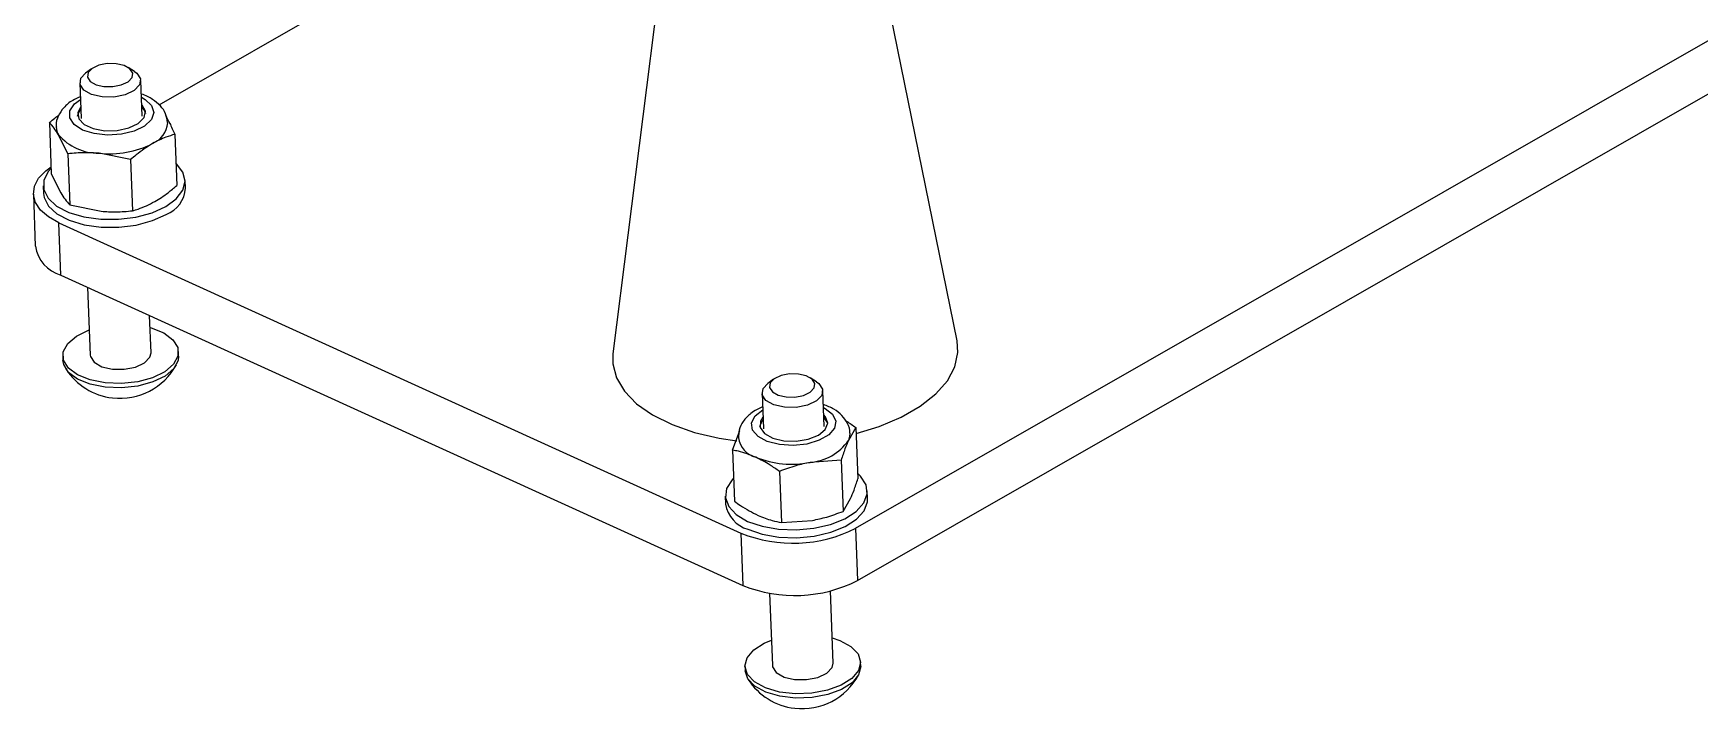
# Model space of a CAD drawing. Header units: millimetres. Extents: x 0 to 279, y 0 to 216.
# Drawn here: x 195.48 to 236.54, y 41.79 to 58.42 of the extents above; entities that cross this region are included whole.
import ezdxf

# ---------------------------------------------------------------- set-up
doc = ezdxf.new("R2010")
doc.units = ezdxf.units.MM

msp = doc.modelspace()

# ---------------------------------------------------------------- linework, layer by layer
at = {"color": 7, "linetype": 'Continuous', "lineweight": 25}
for p, q in [((215.792, 44.945), (260.226, 70.364)), ((215.743, 46.232), (257.093, 69.888)), ((198.583, 56.662), (208.351, 62.251)), ((218.242, 50.851), (216.286, 60.47)), ((210.987, 60.269), (209.765, 50.53)), ((196.917, 57.548), (196.771, 57.438)), ((197.974, 57.484), (197.82, 57.582)), ((196.632, 57.204), (196.665, 56.323)), ((198.164, 56.379), (198.131, 57.261)), ((195.881, 56.222), (195.928, 54.961)), ((196.337, 55.455), (196.105, 55.924)), ((198.969, 55.934), (199.017, 54.674)), ((196.337, 55.455), (196.385, 54.195)), ((197.881, 55.312), (197.106, 55.469)), ((197.881, 55.312), (197.929, 54.051)), ((195.727, 54.666), (195.735, 54.473)), ((195.928, 54.961), (196.16, 54.493)), ((199.232, 54.606), (199.225, 54.799)), ((195.485, 54.464), (195.534, 53.176)), ((196.385, 54.195), (197.16, 54.038)), ((196.113, 53.755), (212.918, 46.11)), ((196.161, 52.468), (196.113, 53.755)), ((196.161, 52.468), (212.967, 44.823)), ((196.823, 52.167), (196.886, 50.498)), ((198.385, 50.555), (198.35, 51.472)), ((199.063, 50.474), (199.059, 50.581)), ((196.211, 50.473), (196.215, 50.366)), ((213.722, 49.903), (213.576, 49.793)), ((214.779, 49.839), (214.625, 49.937)), ((213.437, 49.559), (213.47, 48.678)), ((214.969, 48.734), (214.936, 49.616)), ((213.45, 49.22), (213.304, 49.152)), ((212.71, 48.156), (212.889, 48.643)), ((215.75, 48.709), (215.564, 48.393)), ((215.75, 48.709), (215.798, 47.449)), ((212.71, 48.156), (212.758, 46.896)), ((213.865, 47.631), (213.913, 46.371)), ((215.385, 47.907), (214.622, 47.854)), ((215.385, 47.907), (215.433, 46.647)), ((212.532, 47.021), (212.54, 46.828)), ((215.433, 46.647), (215.619, 46.963)), ((216.037, 46.961), (216.03, 47.154)), ((213.913, 46.371), (214.676, 46.424)), ((212.918, 46.11), (212.967, 44.823)), ((215.743, 46.232), (215.792, 44.945)), ((213.624, 44.63), (213.691, 42.853)), ((215.19, 42.91), (215.123, 44.686)), ((213.017, 42.828), (213.021, 42.721)), ((215.163, 42.799), (215.19, 42.91)), ((215.869, 42.829), (215.865, 42.935))]:
    msp.add_line(p, q, dxfattribs=at)
at = {"color": 7, "linetype": 'Continuous', "lineweight": 25, "flags": 128}
for points in [[(197.917, 57.331), (197.933, 57.444), (197.865, 57.549), (197.721, 57.63), (197.526, 57.675), (197.307, 57.677), (197.098, 57.636), (196.932, 57.558), (196.833, 57.455), (196.817, 57.343), (196.886, 57.238), (197.029, 57.157), (197.225, 57.111), (197.443, 57.109), (197.652, 57.15), (197.818, 57.228), (197.917, 57.331)], [(197.974, 57.484), (198.034, 57.44), (198.125, 57.3), (198.103, 57.15)], [(198.103, 57.15), (197.972, 57.012), (197.75, 56.908), (197.472, 56.853), (197.181, 56.857), (196.919, 56.917), (196.729, 57.025), (196.637, 57.165), (196.659, 57.315), (196.771, 57.438)], [(196.654, 56.612), (196.578, 56.472), (196.602, 56.316), (196.734, 56.177), (196.958, 56.075), (197.244, 56.024), (197.551, 56.03), (197.84, 56.092), (198.071, 56.203), (198.213, 56.347), (198.246, 56.505), (198.167, 56.655), (198.153, 56.669)], [(196.577, 56.385), (196.612, 56.486), (196.657, 56.547)], [(198.156, 56.603), (198.223, 56.517), (198.247, 56.448)], [(196.113, 53.755), (195.855, 53.899), (195.66, 54.068), (195.535, 54.255), (195.485, 54.453), (195.512, 54.654), (195.615, 54.851), (195.789, 55.035), (195.922, 55.135)], [(195.923, 55.102), (195.851, 55.018), (195.741, 54.798), (195.74, 54.573), (195.849, 54.358), (196.059, 54.167), (196.359, 54.011), (196.729, 53.901), (197.145, 53.843), (197.583, 53.841), (198.014, 53.894), (198.411, 54.001), (198.749, 54.153)], [(198.749, 54.153), (199.007, 54.342), (199.169, 54.555), (199.225, 54.78), (199.171, 55.001), (199.01, 55.206), (198.996, 55.218)], [(195.735, 54.473), (195.748, 54.38), (195.856, 54.165), (196.067, 53.974), (196.366, 53.818), (196.736, 53.708), (197.153, 53.65), (197.59, 53.647), (198.021, 53.701), (198.418, 53.808), (198.756, 53.96)], [(198.361, 51.175), (198.388, 51.167), (198.698, 51.042), (198.922, 50.875), (199.042, 50.68), (199.048, 50.473), (198.939, 50.269), (198.725, 50.087), (198.423, 49.94), (198.057, 49.841), (197.656, 49.797), (197.254, 49.812), (196.883, 49.886), (196.573, 50.011), (196.349, 50.178), (196.229, 50.373), (196.223, 50.58), (196.331, 50.784), (196.546, 50.966), (196.848, 51.113), (196.862, 51.118)], [(196.886, 50.498), (196.891, 50.459), (196.983, 50.319), (197.174, 50.211), (197.435, 50.151), (197.726, 50.148), (198.004, 50.202), (198.226, 50.306), (198.358, 50.444), (198.385, 50.555)], [(209.765, 50.53), (209.761, 50.281), (209.85, 49.935), (210.047, 49.604), (210.347, 49.297), (210.741, 49.021), (211.22, 48.784), (211.771, 48.591), (212.381, 48.448), (212.814, 48.382)], [(215.755, 48.568), (216.319, 48.741), (216.862, 48.97), (217.332, 49.238), (217.715, 49.54), (218.003, 49.866), (218.187, 50.21), (218.263, 50.56), (218.242, 50.851)], [(199.063, 50.474), (199.052, 50.366), (198.943, 50.163), (198.729, 49.981), (198.427, 49.834), (198.061, 49.735), (197.66, 49.691), (197.258, 49.706), (196.887, 49.779), (196.577, 49.905), (196.353, 50.071), (196.233, 50.267), (196.215, 50.366)], [(213.986, 49.211), (213.724, 49.272), (213.534, 49.38), (213.442, 49.52), (213.464, 49.67), (213.576, 49.793)], [(214.03, 49.466), (214.248, 49.464), (214.457, 49.505), (214.623, 49.583), (214.722, 49.686), (214.738, 49.799), (214.67, 49.904), (214.527, 49.985), (214.331, 50.03), (214.112, 50.032), (213.904, 49.991), (213.737, 49.913), (213.639, 49.81), (213.622, 49.698), (213.691, 49.593), (213.834, 49.512), (214.03, 49.466)], [(214.779, 49.839), (214.839, 49.795), (214.93, 49.655), (214.909, 49.505), (214.777, 49.367), (214.555, 49.263), (214.277, 49.208), (213.986, 49.211)], [(213.382, 48.74), (213.442, 48.879), (213.462, 48.902)], [(213.459, 48.967), (213.395, 48.867), (213.39, 48.709), (213.497, 48.564), (213.7, 48.451), (213.974, 48.386), (214.28, 48.378), (214.577, 48.427), (214.826, 48.527)], [(214.826, 48.527), (214.992, 48.664), (215.054, 48.82), (215.002, 48.975), (214.958, 49.024)], [(214.961, 48.958), (215.044, 48.834), (215.052, 48.803)], [(215.601, 48.57), (215.594, 48.485), (215.564, 48.393)], [(212.736, 47.465), (212.7, 47.426), (212.564, 47.209), (212.535, 46.984), (212.617, 46.765), (212.803, 46.567), (213.082, 46.401)], [(213.082, 46.401), (213.436, 46.279), (213.843, 46.207), (214.278, 46.191), (214.713, 46.231), (215.121, 46.325), (215.476, 46.466), (215.756, 46.647), (215.944, 46.855), (216.027, 47.078), (216, 47.302), (215.865, 47.512), (215.793, 47.581)], [(213.089, 46.208), (213.443, 46.086), (213.851, 46.014), (214.286, 45.998), (214.721, 46.038), (215.129, 46.131), (215.484, 46.273), (215.764, 46.454), (215.951, 46.662), (216.034, 46.885), (216.037, 46.961)], [(215.166, 43.53), (215.357, 43.466), (215.627, 43.318), (215.801, 43.135), (215.865, 42.932), (215.813, 42.724)], [(215.813, 42.724), (215.65, 42.53), (215.389, 42.363), (215.051, 42.239), (214.664, 42.167), (214.258, 42.152), (213.868, 42.197), (213.524, 42.297), (213.254, 42.445), (213.08, 42.628), (213.016, 42.831), (213.068, 43.039), (213.231, 43.233), (213.492, 43.4), (213.668, 43.473)], [(215.817, 42.618), (215.654, 42.423), (215.393, 42.257), (215.055, 42.133), (214.668, 42.06), (214.262, 42.046), (213.872, 42.091), (213.528, 42.191), (213.258, 42.338), (213.084, 42.521), (213.021, 42.721)], [(213.691, 42.853), (213.696, 42.814), (213.788, 42.674), (213.979, 42.566), (214.24, 42.506), (214.532, 42.503), (214.809, 42.557), (215.031, 42.661), (215.163, 42.799)], [(215.869, 42.829), (215.869, 42.826), (215.817, 42.618)]]:
    msp.add_lwpolyline(points, dxfattribs=at)
at = {"color": 8, "linetype": 'Continuous', "lineweight": 25, "flags": 128}
for points in [[(196.697, 56.041), (196.49, 56.175), (196.382, 56.339), (196.386, 56.514), (196.501, 56.683), (196.647, 56.791)], [(198.146, 56.847), (198.24, 56.795), (198.399, 56.644), (198.452, 56.472), (198.392, 56.297), (198.225, 56.139), (197.97, 56.015), (197.655, 55.937), (197.313, 55.915), (196.982, 55.951), (196.697, 56.041)], [(214.951, 49.202), (214.99, 49.183), (215.174, 49.04), (215.254, 48.871), (215.222, 48.695), (215.081, 48.531), (214.846, 48.397), (214.543, 48.306), (214.204, 48.27), (213.867, 48.292), (213.567, 48.369), (213.338, 48.493), (213.204, 48.651), (213.179, 48.825), (213.267, 48.998), (213.458, 49.149), (213.458, 49.149)]]:
    msp.add_lwpolyline(points, dxfattribs=at)
at = {"color": 7, "linetype": 'Continuous', "lineweight": 25}
for centre, radius, start, end in [((196.435, 56.128), 0.387, 182.8665, 211.8078), ((197.098, 56.778), 1.31, 220.737, 270.3392), ((198.184, 56.273), 0.613, 292.7991, 355.0921), ((197.364, 57.786), 2.332, 263.6348, 296.9765), ((198.496, 54.65), 0.738, 290.7018, 356.5272), ((196.413, 53.323), 0.891, 189.481, 253.6256), ((197.617, 51.018), 1.586, 212.9038, 263.4701), ((197.617, 51.018), 1.586, 263.4701, 331.4387), ((213.437, 48.549), 0.59, 188.468, 255.0362), ((214.526, 49.116), 1.265, 274.3668, 325.1788), ((214.163, 50.169), 2.36, 248.1461, 281.2134), ((213.288, 46.938), 0.757, 188.3768, 254.7298), ((214.196, 49.279), 3.417, 248.0277, 296.926), ((214.245, 47.991), 3.417, 248.0277, 296.926), ((214.422, 43.373), 1.586, 212.9038, 263.4701), ((214.422, 43.373), 1.586, 263.4701, 331.4387)]:
    msp.add_arc(centre, radius, start, end, dxfattribs=at)
for points, knots in [([(196.645, 56.861), (196.579, 56.833), (196.418, 56.764), (196.23, 56.604), (196.094, 56.396), (196.034, 56.218), (196.053, 56.125), (196.056, 56.107)], [0, 0, 0, 0, 0.189399, 0.466056, 0.713754, 0.94759, 1, 1, 1, 1]), ([(198.791, 56.225), (198.781, 56.299), (198.759, 56.451), (198.62, 56.647), (198.419, 56.806), (198.253, 56.899), (198.146, 56.925), (198.143, 56.926)], [0, 0, 0, 0, 0.2260613, 0.4636429, 0.7139212, 0.9927854, 1, 1, 1, 1]), ([(195.881, 56.222), (195.925, 56.262), (196.002, 56.329), (196.08, 56.381), (196.112, 56.403)], [0, 0, 0, 0, 0.590613, 1, 1, 1, 1]), ([(198.738, 56.402), (198.774, 56.339), (198.851, 56.202), (198.928, 56.028), (198.969, 55.934)], [0, 0, 0, 0, 0.461729, 1, 1, 1, 1]), ([(196.105, 55.924), (196.07, 55.98), (195.994, 56.101), (195.92, 56.179), (195.881, 56.222)], [0, 0, 0, 0, 0.461729, 1, 1, 1, 1]), ([(198.969, 55.934), (198.897, 55.913), (198.716, 55.859), (198.532, 55.765), (198.422, 55.708)], [0, 0, 0, 0, 0.4016721, 1, 1, 1, 1]), ([(197.106, 55.469), (196.986, 55.476), (196.726, 55.492), (196.473, 55.468), (196.337, 55.455)], [0, 0, 0, 0, 0.461729, 1, 1, 1, 1]), ([(198.422, 55.708), (198.286, 55.62), (198.103, 55.503), (197.926, 55.35), (197.881, 55.312)], [0, 0, 0, 0, 0.7450125, 1, 1, 1, 1]), ([(198.476, 54.277), (198.586, 54.346), (198.769, 54.461), (198.946, 54.613), (199.017, 54.674)], [0, 0, 0, 0, 0.598328, 1, 1, 1, 1]), ([(196.16, 54.493), (196.195, 54.437), (196.272, 54.316), (196.345, 54.237), (196.385, 54.195)], [0, 0, 0, 0, 0.461729, 1, 1, 1, 1]), ([(197.929, 54.051), (197.975, 54.065), (198.156, 54.116), (198.339, 54.209), (198.476, 54.277)], [0, 0, 0, 0, 0.254987, 1, 1, 1, 1]), ([(197.16, 54.038), (197.28, 54.03), (197.54, 54.014), (197.793, 54.038), (197.929, 54.051)], [0, 0, 0, 0, 0.461729, 1, 1, 1, 1]), ([(215.599, 48.57), (215.599, 48.574), (215.611, 48.657), (215.548, 48.82), (215.412, 49.017), (215.212, 49.175), (215.037, 49.244), (214.949, 49.279)], [0, 0, 0, 0, 0.0101784, 0.2551922, 0.4906177, 0.7407995, 1, 1, 1, 1]), ([(213.304, 49.152), (213.254, 49.121), (213.125, 49.041), (212.971, 48.878), (212.861, 48.669), (212.86, 48.525), (212.86, 48.461)], [0, 0, 0, 0, 0.190425, 0.498909, 0.778196, 1, 1, 1, 1]), ([(215.495, 48.879), (215.502, 48.875), (215.588, 48.829), (215.673, 48.766), (215.75, 48.709)], [0, 0, 0, 0, 0.091099, 1, 1, 1, 1]), ([(213.284, 47.979), (213.14, 48.035), (212.946, 48.111), (212.758, 48.147), (212.71, 48.156)], [0, 0, 0, 0, 0.745013, 1, 1, 1, 1]), ([(215.564, 48.393), (215.536, 48.327), (215.475, 48.184), (215.417, 48.004), (215.385, 47.907)], [0, 0, 0, 0, 0.461729, 1, 1, 1, 1]), ([(213.865, 47.631), (213.788, 47.685), (213.596, 47.821), (213.401, 47.92), (213.284, 47.979)], [0, 0, 0, 0, 0.401672, 1, 1, 1, 1]), ([(214.622, 47.854), (214.504, 47.829), (214.248, 47.775), (213.999, 47.681), (213.865, 47.631)], [0, 0, 0, 0, 0.461729, 1, 1, 1, 1]), ([(215.619, 46.963), (215.647, 47.029), (215.708, 47.172), (215.766, 47.352), (215.798, 47.449)], [0, 0, 0, 0, 0.461729, 1, 1, 1, 1]), ([(212.758, 46.896), (212.807, 46.861), (212.998, 46.725), (213.193, 46.624), (213.339, 46.548)], [0, 0, 0, 0, 0.254987, 1, 1, 1, 1]), ([(213.339, 46.548), (213.455, 46.501), (213.649, 46.423), (213.837, 46.386), (213.913, 46.371)], [0, 0, 0, 0, 0.598328, 1, 1, 1, 1]), ([(214.676, 46.424), (214.794, 46.449), (215.05, 46.503), (215.299, 46.597), (215.433, 46.647)], [0, 0, 0, 0, 0.461729, 1, 1, 1, 1])]:
    msp.add_open_spline(points, degree=3, knots=knots, dxfattribs=at)

doc.saveas('drawing.dxf')
